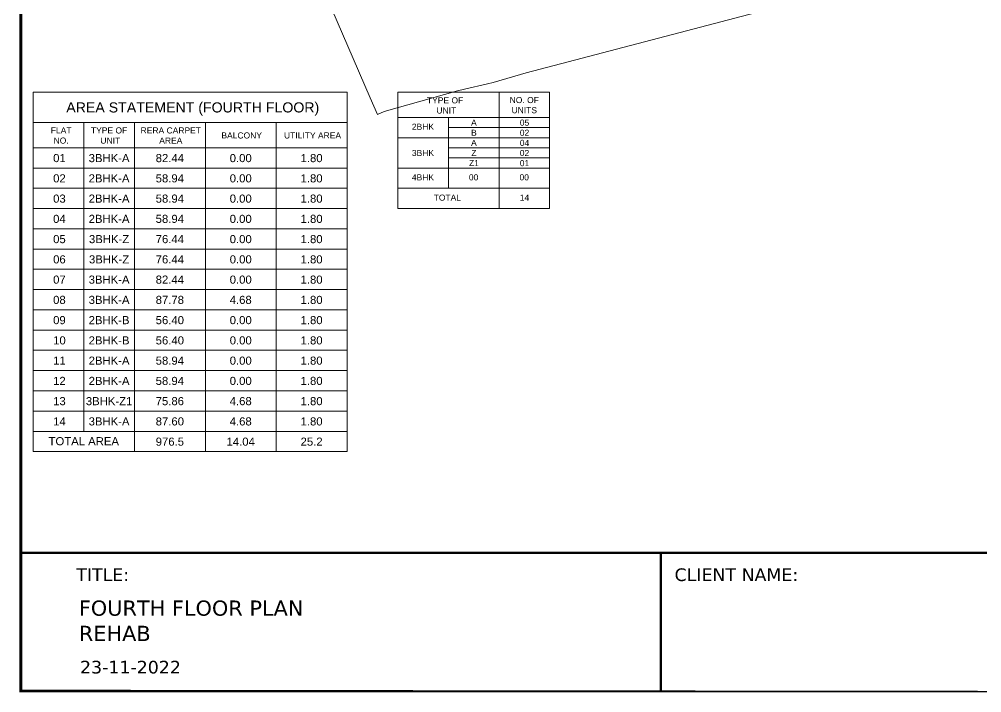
# Model space of a CAD drawing. Header units: inches. Extents: x 27644242 to 29761523, y -859349 to 216979.
# Drawn here: x 29018125 to 29065656, y -684566 to -651314 of the extents above; entities that cross this region are included whole.
import ezdxf

# ---------------------------------------------------------------- set-up
doc = ezdxf.new("R2010")
doc.units = ezdxf.units.IN
doc.header["$MEASUREMENT"] = 0
doc.layers.get('Defpoints').update_dxf_attribs({"color": 8})
for name, color, linetype, lineweight in [('ATA_FORMAT', 7, 'Continuous', 50), ('RVA Site Boundary', 17, 'Continuous', 15), ('WALL', 7, 'Continuous', 20)]:
    doc.layers.add(name, color=color, linetype=linetype, lineweight=lineweight)
doc.layers.add('ATA_FORMAT TEXT', color=7, linetype='Continuous')
doc.layers.add('text', color=7, linetype='Continuous')
doc.styles.add('AMITS', font='arial.ttf')
doc.styles.get("Standard").update_dxf_attribs({"font": 'swiss.ttf'})

msp = doc.modelspace()

# ---------------------------------------------------------------- linework, layer by layer
at = {"layer": 'ATA_FORMAT'}
for p, q in [((29126788.63102778, -677667.9490733371), (29018201.91444217, -677659.7254555887)), ((29049806.60724078, -677659.7659367016, -1.917575e-09), (29049806.26983272, -684488.917504414, -1.917575e-09))]:
    msp.add_line(p, q, dxfattribs=at)
at = {"layer": 'Defpoints', "linetype": 'Continuous', "const_width": 154.4264220221692}
msp.add_lwpolyline([(29126788.63102969, -610238.9174937224), (29126788.63102778, -684488.9174936926), (29018201.91444217, -684488.9174913829), (29018201.91444408, -610238.9174914202)], close=True, dxfattribs=at)
at = {"layer": 'RVA Site Boundary', "ltscale": 500}
msp.add_lwpolyline([(29070932.8885916, -648058.0795406859), (29062960.8881146, -648783.7384208306), (29062678.01474414, -648843.7706312927), (29062079.53743568, -648985.6449089092), (29043161.03411209, -653962.8531253167), (29041521.18094849, -654428.449529075), (29041246.03001305, -654505.9566970652), (29040120.06359934, -654767.9142046545), (29039765.28056855, -654849.5542144084), (29036151.91095687, -655865.1075714591), (29035810.52839216, -656012.9762431373), (29035455.61558592, -655190.9915651241), (29030519.30750023, -643758.4099544802), (29023068.89079908, -626663.4438251797), (29018817.65089858, -617053.6748189987), (29026634.91635841, -616951.0622451644), (29043252.83743066, -616786.3209476932), (29049823.32148507, -616845.4983709177), (29057290.0877292, -616823.4779998416), (29071612.3749059, -616828.776508283)], dxfattribs=at)
at = {"layer": 'WALL', "ltscale": 500}
for p, q in [((29018817.65089858, -654910.3621467019), (29018817.65089858, -672660.0435738757)), ((29018817.65089858, -654910.3621467019), (29034317.65089858, -654910.3621467019)), ((29034317.65089858, -654910.3621467019), (29034317.65089858, -672660.0435738757)), ((29036817.65089905, -654910.3621467019), (29036817.65089905, -660660.3621467019)), ((29036817.65089905, -654910.3621467019), (29044317.65089905, -654910.3621467019)), ((29041817.65089905, -654910.3621467019), (29041817.65089905, -660660.3621467019)), ((29044317.65089905, -654910.3621467019), (29044317.65089905, -660660.3621467019)), ((29036817.65089905, -656160.3621467019), (29044317.65089905, -656160.3621467019)), ((29039317.65089905, -656160.3621467019), (29039317.65089905, -659660.3621467019)), ((29018817.65089858, -656410.0435738757), (29034317.65089858, -656410.0435738757)), ((29021317.65089858, -656410.0435738757), (29021317.65089858, -671660.0435738757)), ((29023817.65089858, -656410.0435738757), (29023817.65089858, -672660.0435738757)), ((29027317.65089858, -656410.0435738757), (29027317.65089858, -672660.0435738757)), ((29030817.65089858, -656410.0435738757), (29030817.65089858, -672660.0435738757)), ((29039317.65089905, -656660.3621467019), (29044317.65089905, -656660.3621467019)), ((29036817.65089905, -657160.3621467019), (29044317.65089905, -657160.3621467019)), ((29018817.65089858, -657660.0435738757), (29034317.65089858, -657660.0435738757)), ((29039317.65089905, -657660.3621467019), (29044317.65089905, -657660.3621467019)), ((29039317.65089905, -658160.3621467019), (29044317.65089905, -658160.3621467019)), ((29018817.65089858, -658660.0435738757), (29034317.65089858, -658660.0435738757)), ((29036817.65089905, -658660.3621467019), (29044317.65089905, -658660.3621467019)), ((29018817.65089858, -659660.0435738757), (29034317.65089858, -659660.0435738757)), ((29036817.65089905, -659660.3621467019), (29044317.65089905, -659660.3621467019)), ((29018817.65089858, -660660.0435738757), (29034317.65089858, -660660.0435738757)), ((29036817.65089905, -660660.3621467019), (29044317.65089905, -660660.3621467019)), ((29018817.65089858, -661660.0435738757), (29034317.65089858, -661660.0435738757)), ((29018817.65089858, -662660.0435738757), (29034317.65089858, -662660.0435738757)), ((29018817.65089858, -663660.0435738757), (29034317.65089858, -663660.0435738757)), ((29018817.65089858, -664660.0435738757), (29034317.65089858, -664660.0435738757)), ((29018817.65089858, -665660.0435738757), (29034317.65089858, -665660.0435738757)), ((29018817.65089858, -666660.0435738757), (29034317.65089858, -666660.0435738757)), ((29018817.65089858, -667660.0435738757), (29034317.65089858, -667660.0435738757)), ((29018817.65089858, -668660.0435738757), (29034317.65089858, -668660.0435738757)), ((29018817.65089858, -669660.0435738757), (29034317.65089858, -669660.0435738757)), ((29018817.65089858, -670660.0435738757), (29034317.65089858, -670660.0435738757)), ((29018817.65089858, -671660.0435738757), (29034317.65089858, -671660.0435738757)), ((29018817.65089858, -672660.0435738757), (29034317.65089858, -672660.0435738757))]:
    msp.add_line(p, q, dxfattribs=at)

# ---------------------------------------------------------------- texts
at = {"layer": 'ATA_FORMAT TEXT', "ltscale": 10, "attachment_point": 1, "rotation": 359.99716919179184}
for s, width, insert, char_height in [('{\\fVerdana|b0|i0|c0|p34;TITLE:}', 43.03389641996762, (29020941.62433063, -678424.9773153206, -1.917575e-09), 625), ('{\\fVerdana|b0|i0|c0|p34;CLIENT NAME:}', 9651.650664459914, (29050485.84322749, -678425.0185970804, -1.917575e-09), 625), ('{\\fVerdana|b0|i0|c0|p34;FOURTH FLOOR PLAN\\PREHAB}', 22530.57236035541, (29021066.62433063, -680011.0580372876, -1.917575e-09), 750), ('{\\fVerdana|b0|i0|c0|p34;23-11-2022}', 25.6002801094013, (29021124.6748582, -682988.9833985185, -1.917575e-09), 625)]:
    msp.add_mtext_dynamic_manual_height_columns(s, width=width, gutter_width=9.687955009770244, heights=[0], dxfattribs=dict(at, insert=insert, char_height=char_height))
at = {"layer": 'text', "ltscale": 100, "attachment_point": 1, "style": 'AMITS'}
for s, insert, char_height, width in [('AREA STATEMENT (FOURTH FLOOR)', (29020446.84200063, -655416.0161043694), 500, 15316.49951249361), ('\\pxqc;TYPE OF\\P\\pt2; UNIT', (29036967.24733529, -655167.2522717289), 300, 4374.280071698129), ('\\pxqc;NO. OF UNITS', (29042099.36345051, -655153.7907374096), 300, 1930.349796574563), ('\\pxqc;A', (29037923.94478835, -656267.1749878199), 300, 5305.349526595324), ('\\pxqc;05', (29040423.94478835, -656267.1749878199), 300, 5305.349526595324), ('\\pxqc;FLAT \\PNO.', (29019228.5941794, -656653.4721645835), 300, 1930.349796574563), ('\\pxqc;TYPE OF\\P\\pt2; UNIT', (29021467.24733482, -656653.4721645835), 300, 2189.063659064472), ('\\pxqc;RERA CARPET \\PAREA', (29023982.63209973, -656653.4721645835), 300, 3252.524869401008), ('\\pxqc;2BHK', (29036658.56056339, -656469.0980024404), 300, 2805.349526595324), ('\\pxqc;B', (29037923.94478835, -656767.1749878199), 300, 5305.349526595324), ('\\pxqc;02', (29040423.94478835, -656767.1749878199), 300, 5305.349526595324), ('\\pxqc;BALCONY', (29027482.63209973, -656900.6175210201), 300, 3252.524869401008), ('\\pxqc;UTILITY AREA', (29030982.63209973, -656900.6175210201), 300, 3252.524869401008), ('\\pxqc;A', (29037923.94478835, -657267.1749878199), 300, 5305.349526595324), ('\\pxqc;04', (29040423.94478835, -657267.1749878199), 300, 5305.349526595324), ('\\pxqc;3BHK', (29036658.56056339, -657765.8696206084), 300, 2805.349526595324), ('\\pxqc;Z', (29037923.94478835, -657767.1749878199), 300, 5305.349526595324), ('\\pxqc;02', (29040423.94478835, -657767.1749878199), 300, 5305.349526595324), ('\\pxqc;01', (29019143.17579802, -657968.7794296143), 400, 1930.349796574563), ('\\pxqc;3BHK-A', (29021158.56056292, -657968.7794296143), 400, 2805.349526595324), ('\\pxqc;82.44', (29024158.56056292, -657968.7794296143), 400, 2805.349526595324), ('\\pxqc;0.00', (29027658.56056292, -657968.7794296143), 400, 2805.349526595324), ('\\pxqc;1.80', (29031158.56056292, -657968.7794296143), 400, 2805.349526595324), ('\\pxqc;Z1', (29037923.94478835, -658267.1749878199), 300, 5305.349526595324), ('\\pxqc;01', (29040423.94478835, -658267.1749878199), 300, 5305.349526595324), ('\\pxqc;02', (29019143.17579802, -658968.7794296143), 400, 1930.349796574563), ('\\pxqc;2BHK-A', (29021158.56056292, -658968.7794296143), 400, 2805.349526595324), ('\\pxqc;58.94', (29024158.56056292, -658968.7794296143), 400, 2805.349526595324), ('\\pxqc;0.00', (29027658.56056292, -658968.7794296143), 400, 2805.349526595324), ('\\pxqc;1.80', (29031158.56056292, -658968.7794296143), 400, 2805.349526595324), ('\\pxqc;4BHK', (29036658.56056339, -658969.0980024404), 300, 2805.349526595324), ('\\pxqc;00', (29039158.56056339, -658969.0980024404), 300, 2805.349526595324), ('\\pxqc;00', (29041658.56056339, -658969.0980024404), 300, 2805.349526595324), ('\\pxqc;03', (29019143.17579802, -659968.7794296143), 400, 1930.349796574563), ('\\pxqc;2BHK-A', (29021158.56056292, -659968.7794296143), 400, 2805.349526595324), ('\\pxqc;58.94', (29024158.56056292, -659968.7794296143), 400, 2805.349526595324), ('\\pxqc;0.00', (29027658.56056292, -659968.7794296143), 400, 2805.349526595324), ('\\pxqc;1.80', (29031158.56056292, -659968.7794296143), 400, 2805.349526595324), ('\\pxqc;TOTAL', (29037861.68519218, -659969.0980024404), 300, 2805.349526595324), ('\\pxqc;{\\C1;14}', (29040423.94478835, -659969.0980024404), 300, 5305.349526595324), ('\\pxqc;04', (29019143.17579802, -660968.7794296143), 400, 1930.349796574563), ('\\pxqc;2BHK-A', (29021158.56056292, -660968.7794296143), 400, 2805.349526595324), ('\\pxqc;58.94', (29024158.56056292, -660968.7794296143), 400, 2805.349526595324), ('\\pxqc;0.00', (29027658.56056292, -660968.7794296143), 400, 2805.349526595324), ('\\pxqc;1.80', (29031158.56056292, -660968.7794296143), 400, 2805.349526595324), ('\\pxqc;05', (29019143.17579802, -661968.7794296143), 400, 1930.349796574563), ('\\pxqc;3BHK-Z', (29021158.56056292, -661968.7794296143), 400, 2805.349526595324), ('\\pxqc;76.44', (29024158.56056292, -661968.7794296143), 400, 2805.349526595324), ('\\pxqc;0.00', (29027658.56056292, -661968.7794296143), 400, 2805.349526595324), ('\\pxqc;1.80', (29031158.56056292, -661968.7794296143), 400, 2805.349526595324), ('\\pxqc;06', (29019143.17579802, -662968.7794296143), 400, 1930.349796574563), ('\\pxqc;3BHK-Z', (29021158.56056292, -662968.7794296143), 400, 2805.349526595324), ('\\pxqc;76.44', (29024158.56056292, -662968.7794296143), 400, 2805.349526595324), ('\\pxqc;0.00', (29027658.56056292, -662968.7794296143), 400, 2805.349526595324), ('\\pxqc;1.80', (29031158.56056292, -662968.7794296143), 400, 2805.349526595324), ('\\pxqc;07', (29019143.17579802, -663968.7794296143), 400, 1930.349796574563), ('\\pxqc;3BHK-A', (29021158.56056292, -663968.7794296143), 400, 2805.349526595324), ('\\pxqc;82.44', (29024158.56056292, -663968.7794296143), 400, 2805.349526595324), ('\\pxqc;0.00', (29027658.56056292, -663968.7794296143), 400, 2805.349526595324), ('\\pxqc;1.80', (29031158.56056292, -663968.7794296143), 400, 2805.349526595324), ('\\pxqc;08', (29019143.17579802, -664968.7794296143), 400, 1930.349796574563), ('\\pxqc;3BHK-A', (29021158.56056292, -664968.7794296143), 400, 2805.349526595324), ('\\pxqc;87.78', (29024158.56056292, -664968.7794296143), 400, 2805.349526595324), ('\\pxqc;4.68', (29027658.56056292, -664968.7794296143), 400, 2805.349526595324), ('\\pxqc;1.80', (29031158.56056292, -664968.7794296143), 400, 2805.349526595324), ('\\pxqc;09', (29019143.17579802, -665968.7794296143), 400, 1930.349796574563), ('\\pxqc;2BHK-B', (29021158.56056292, -665968.7794296143), 400, 2805.349526595324), ('\\pxqc;56.40', (29024158.56056292, -665968.7794296143), 400, 2805.349526595324), ('\\pxqc;0.00', (29027658.56056292, -665968.7794296143), 400, 2805.349526595324), ('\\pxqc;1.80', (29031158.56056292, -665968.7794296143), 400, 2805.349526595324), ('\\pxqc;10', (29019143.17579802, -666968.7794296143), 400, 1930.349796574563), ('\\pxqc;2BHK-B', (29021158.56056292, -666968.7794296143), 400, 2805.349526595324), ('\\pxqc;56.40', (29024158.56056292, -666968.7794296143), 400, 2805.349526595324), ('\\pxqc;0.00', (29027658.56056292, -666968.7794296143), 400, 2805.349526595324), ('\\pxqc;1.80', (29031158.56056292, -666968.7794296143), 400, 2805.349526595324), ('\\pxqc;11', (29019143.17579802, -667968.7794296143), 400, 1930.349796574563), ('\\pxqc;2BHK-A', (29021158.56056292, -667968.7794296143), 400, 2805.349526595324), ('\\pxqc;58.94', (29024158.56056292, -667968.7794296143), 400, 2805.349526595324), ('\\pxqc;0.00', (29027658.56056292, -667968.7794296143), 400, 2805.349526595324), ('\\pxqc;1.80', (29031158.56056292, -667968.7794296143), 400, 2805.349526595324), ('\\pxqc;12', (29019143.17579802, -668968.7794296143), 400, 1930.349796574563), ('\\pxqc;2BHK-A', (29021158.56056292, -668968.7794296143), 400, 2805.349526595324), ('\\pxqc;58.94', (29024158.56056292, -668968.7794296143), 400, 2805.349526595324), ('\\pxqc;0.00', (29027658.56056292, -668968.7794296143), 400, 2805.349526595324), ('\\pxqc;1.80', (29031158.56056292, -668968.7794296143), 400, 2805.349526595324), ('\\pxqc;13', (29019143.17579802, -669968.7794296143), 400, 1930.349796574563), ('\\pxqc;3BHK-Z1', (29021158.56056292, -669968.7794296143), 400, 2805.349526595324), ('\\pxqc;75.86', (29024158.56056292, -669968.7794296143), 400, 2805.349526595324), ('\\pxqc;4.68', (29027658.56056292, -669968.7794296143), 400, 2805.349526595324), ('\\pxqc;1.80', (29031158.56056292, -669968.7794296143), 400, 2805.349526595324), ('\\pxqc;14', (29019143.17579802, -670968.7794296143), 400, 1930.349796574563), ('\\pxqc;3BHK-A', (29021158.56056292, -670968.7794296143), 400, 2805.349526595324), ('\\pxqc;87.60', (29024158.56056292, -670968.7794296143), 400, 2805.349526595324), ('\\pxqc;4.68', (29027658.56056292, -670968.7794296143), 400, 2805.349526595324), ('\\pxqc;1.80', (29031158.56056292, -670968.7794296143), 400, 2805.349526595324), ('\\pxqc;TOTAL AREA', (29018335.48373953, -671947.2409747214), 400, 5949.963940951973), ('\\pxqc;976.5', (29024158.56057008, -671968.7794296143), 400, 2805.349526595324), ('\\pxqc;14.04', (29027658.56056292, -671968.7794296143), 400, 2805.349526595324), ('\\pxqc;25.2', (29031158.56056292, -671968.7794296143), 400, 2805.349526595324)]:
    msp.add_mtext(s, dxfattribs=dict(at, insert=insert, char_height=char_height, width=width))

doc.saveas('drawing.dxf')
